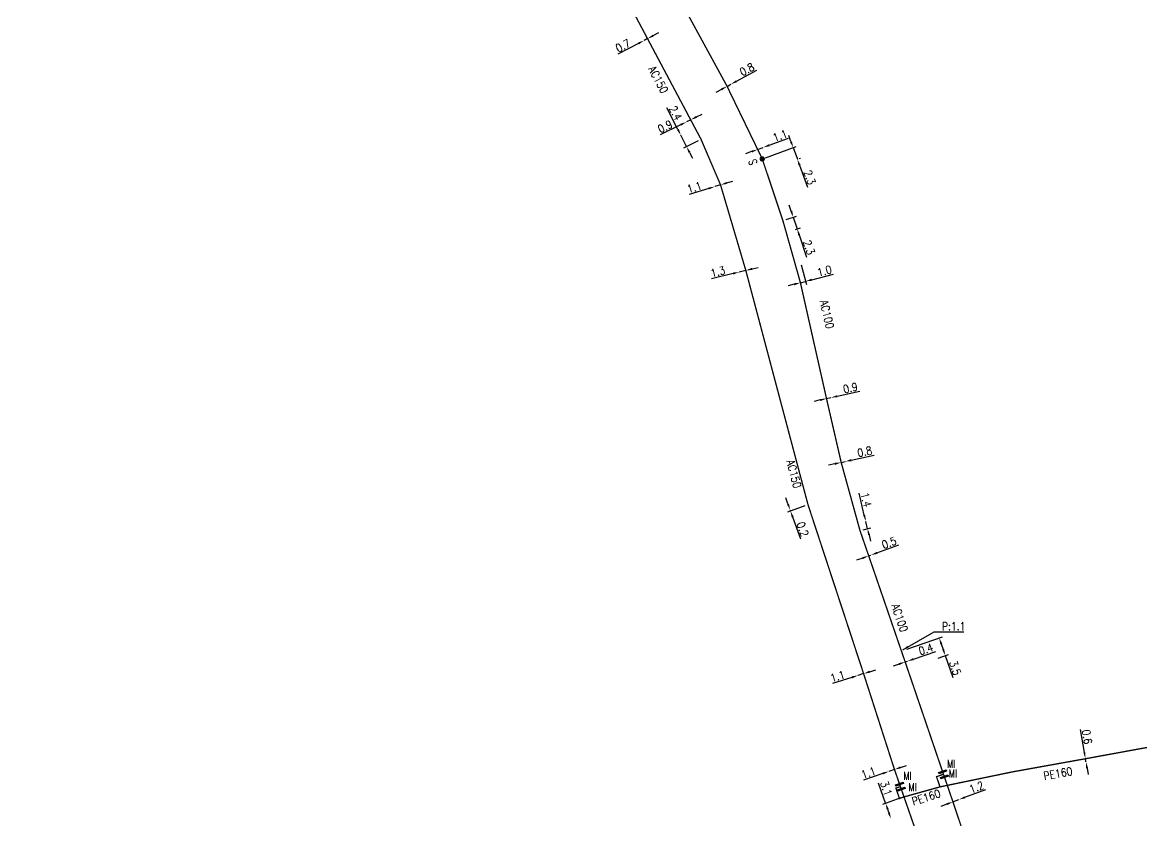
# Model space of a CAD drawing. Header units: millimetres. Extents: x 101000 to 102000, y 121011 to 122007.
# Drawn here: x 101170.6 to 101380.3, y 121578.5 to 121727.9 of the extents above; entities that cross this region are included whole.
import ezdxf
from ezdxf.enums import TextEntityAlignment as Align

# ---------------------------------------------------------------- set-up
doc = ezdxf.new("R2010")
doc.units = ezdxf.units.MM
doc.header["$PDMODE"] = 34
doc.linetypes.add('L_25_AP', pattern=[2000, 1000, 1000])
doc.linetypes.add('L_25_PE', pattern=[2000, 1000, 1000])
doc.layers.get('0').update_dxf_attribs({"linetype": 'CONTINUOUS'})
doc.layers.get('Defpoints').update_dxf_attribs({"linetype": 'CONTINUOUS'})
for name, color, linetype in [('L_150', 1, 'CONTINUOUS'), ('L_300', 7, 'CONTINUOUS'), ('L_340', 7, 'CONTINUOUS')]:
    doc.layers.add(name, color=color, linetype=linetype)
doc.styles.add('G_ROMANS', font='ROMANS.SHX', dxfattribs={"width": 0.75})
doc.styles.get("Standard").update_dxf_attribs({"font": 'romans.shx', "width": 0.85})
doc.dimstyles.get("Standard").update_dxf_attribs({"dimtxt": 1.5, "dimasz": 1.2, "dimexe": 0.625, "dimexo": 0.625, "dimgap": 0.25, "dimtad": 1, "dimdec": 1, "dimzin": 0, "dimdsep": 46, "dimtxsty": 'Standard', "dimcen": -0.5, "dimadec": 0, "dimazin": 0, "dimtfac": 1, "dimtdec": 1, "dimtmove": 0, "dimatfit": 3, "dimfxl": 0, "dimtolj": 1, "dimtzin": 0, "dimarcsym": 0})

# ---------------------------------------------------------------- blocks, each defined once
blk = doc.blocks.new('*D105')
at = {"layer": 'Defpoints', "color": 0, "linetype": 'Continuous', "transparency": 16777216}
for p in [(101287.13, 121724.54), (101287.13, 121724.54), (101287.75, 121724.87)]:
    blk.add_point(p, dxfattribs=at)
at = {"layer": 'L_150', "color": 0, "linetype": 'Continuous', "lineweight": -2, "transparency": 16777216}
for p, q in [((101288.81, 121725.43), (101289.87, 121725.99)), ((101286.07, 121723.98), (101282.2, 121721.94)), ((101287.75, 121724.87), (101287.13, 121724.54))]:
    blk.add_line(p, q, dxfattribs=at)
at = {"layer": 'L_150', "color": 0, "linetype": 'Continuous', "transparency": 16777216}
for points in [[(101285.97, 121724.15), (101286.16, 121723.8), (101287.13, 121724.54)], [(101288.72, 121725.6), (101288.9, 121725.25), (101287.75, 121724.87)]]:
    blk.add_solid(points, dxfattribs=at)
at = {"layer": 'L_150', "color": 0, "linetype": 'Continuous', "transparency": 16777216, "insert": (101283.14, 121723.56), "char_height": 1.5, "attachment_point": 5, "rotation": 27.852}
blk.add_mtext('\\A1;0.7', dxfattribs=at)
blk = doc.blocks.new('*D106')
at = {"layer": 'Defpoints', "color": 0, "linetype": 'Continuous', "transparency": 16777216}
for p in [(101293.99, 121706.79), (101293.99, 121706.79), (101297.78, 121706.02)]:
    blk.add_point(p, dxfattribs=at)
at = {"layer": 'L_150', "color": 0, "linetype": 'Continuous', "lineweight": -2, "transparency": 16777216}
for p, q in [((101293.45, 121707.86), (101291.39, 121711.93)), ((101295.07, 121704.65), (101293.99, 121706.79)), ((101297.23, 121705.74), (101294.52, 121704.37)), ((101295.62, 121703.58), (101296.16, 121702.51))]:
    blk.add_line(p, q, dxfattribs=at)
at = {"layer": 'L_150', "color": 0, "linetype": 'Continuous', "transparency": 16777216}
for points in [[(101293.63, 121707.95), (101293.27, 121707.77), (101293.99, 121706.79)], [(101295.8, 121703.67), (101295.44, 121703.49), (101295.07, 121704.65)]]:
    blk.add_solid(points, dxfattribs=at)
at = {"layer": 'L_150', "color": 0, "linetype": 'Continuous', "transparency": 16777216, "insert": (101293.01, 121710.94), "char_height": 1.5, "attachment_point": 5, "rotation": 296.8637}
blk.add_mtext('\\A1;2.4', dxfattribs=at)
blk = doc.blocks.new('*D107')
at = {"layer": 'Defpoints', "color": 0, "linetype": 'Continuous', "transparency": 16777216}
for p in [(101295.03, 121709.27), (101295.03, 121709.27), (101295.84, 121709.67)]:
    blk.add_point(p, dxfattribs=at)
at = {"layer": 'L_150', "color": 0, "linetype": 'Continuous', "lineweight": -2, "transparency": 16777216}
for p, q in [((101295.84, 121709.67), (101295.03, 121709.27)), ((101296.91, 121710.21), (101297.99, 121710.74)), ((101293.96, 121708.74), (101290.1, 121706.83))]:
    blk.add_line(p, q, dxfattribs=at)
at = {"layer": 'L_150', "color": 0, "linetype": 'Continuous', "transparency": 16777216}
for points in [[(101293.87, 121708.92), (101294.05, 121708.56), (101295.03, 121709.27)], [(101296.82, 121710.39), (101297, 121710.03), (101295.84, 121709.67)]]:
    blk.add_solid(points, dxfattribs=at)
at = {"layer": 'L_150', "color": 0, "linetype": 'Continuous', "transparency": 16777216, "insert": (101291.04, 121708.41), "char_height": 1.5, "attachment_point": 5, "rotation": 26.375}
blk.add_mtext('\\A1;0.9', dxfattribs=at)
blk = doc.blocks.new('*D108')
at = {"layer": 'Defpoints', "color": 0, "linetype": 'Continuous', "transparency": 16777216}
for p in [(101302.66, 121715.94), (101303.36, 121716.32), (101303.36, 121716.32)]:
    blk.add_point(p, dxfattribs=at)
at = {"layer": 'L_150', "color": 0, "linetype": 'Continuous', "lineweight": -2, "transparency": 16777216}
for p, q in [((101304.42, 121716.89), (101308.26, 121718.98)), ((101301.6, 121715.37), (101300.55, 121714.79)), ((101302.66, 121715.94), (101303.36, 121716.32)), ((101303.66, 121715.77), (101303.66, 121715.77))]:
    blk.add_line(p, q, dxfattribs=at)
at = {"layer": 'L_150', "color": 0, "linetype": 'Continuous', "transparency": 16777216}
for points in [[(101301.51, 121715.54), (101301.7, 121715.19), (101302.66, 121715.94)], [(101304.32, 121717.07), (101304.51, 121716.72), (101303.36, 121716.32)]]:
    blk.add_solid(points, dxfattribs=at)
at = {"layer": 'L_150', "color": 0, "linetype": 'Continuous', "transparency": 16777216, "insert": (101306.39, 121719.1), "char_height": 1.5, "attachment_point": 5, "rotation": 28.5032}
blk.add_mtext('\\A1;0.8', dxfattribs=at)
blk = doc.blocks.new('*D109')
at = {"layer": 'Defpoints', "color": 0, "linetype": 'Continuous', "transparency": 16777216}
for p in [(101308.39, 121704.12), (101309.42, 121704.5), (101309.42, 121704.5)]:
    blk.add_point(p, dxfattribs=at)
at = {"layer": 'L_150', "color": 0, "linetype": 'Continuous', "lineweight": -2, "transparency": 16777216}
for p, q in [((101310.55, 121704.91), (101314.14, 121706.22)), ((101307.26, 121703.71), (101306.13, 121703.3)), ((101308.39, 121704.12), (101309.42, 121704.5))]:
    blk.add_line(p, q, dxfattribs=at)
at = {"layer": 'L_150', "color": 0, "linetype": 'Continuous', "transparency": 16777216}
for points in [[(101310.48, 121705.1), (101310.62, 121704.72), (101309.42, 121704.5)], [(101307.19, 121703.9), (101307.33, 121703.53), (101308.39, 121704.12)]]:
    blk.add_solid(points, dxfattribs=at)
at = {"layer": 'L_150', "color": 0, "linetype": 'Continuous', "transparency": 16777216, "insert": (101312.57, 121706.71), "char_height": 1.5, "attachment_point": 5, "rotation": 20.0132}
blk.add_mtext('\\A1;1.1', dxfattribs=at)
blk = doc.blocks.new('*D110')
at = {"layer": 'Defpoints', "color": 0, "linetype": 'Continuous', "transparency": 16777216}
for p in [(101309.25, 121702.35), (101315.58, 121702.21), (101315.83, 121702.3)]:
    blk.add_point(p, dxfattribs=at)
at = {"layer": 'L_300', "color": 0, "linetype": 'Continuous', "lineweight": -2, "transparency": 16777216}
for p, q in [((101309.83, 121702.56), (101315.63, 121704.67)), ((101314.63, 121705.59), (101314.22, 121706.71)), ((101315.04, 121704.46), (101315.83, 121702.3)), ((101316.16, 121702.42), (101316.41, 121702.51)), ((101316.24, 121701.17), (101317.73, 121697.06))]:
    blk.add_line(p, q, dxfattribs=at)
at = {"layer": 'L_300', "color": 0, "linetype": 'Continuous', "transparency": 16777216}
for points in [[(101314.82, 121705.66), (101314.44, 121705.52), (101315.04, 121704.46)], [(101316.43, 121701.24), (101316.05, 121701.1), (101315.83, 121702.3)]]:
    blk.add_solid(points, dxfattribs=at)
at = {"layer": 'L_300', "color": 0, "linetype": 'Continuous', "transparency": 16777216, "insert": (101318.13, 121698.9), "char_height": 1.5, "attachment_point": 5, "rotation": 290.0132}
blk.add_mtext('\\A1;2.3', dxfattribs=at)
blk = doc.blocks.new('*D111')
at = {"layer": 'Defpoints', "color": 0, "linetype": 'Continuous', "transparency": 16777216}
for p in [(101300.37, 121697.17), (101300.37, 121697.17), (101301.43, 121697.5)]:
    blk.add_point(p, dxfattribs=at)
at = {"layer": 'L_150', "color": 0, "linetype": 'Continuous', "lineweight": -2, "transparency": 16777216}
for p, q in [((101299.23, 121696.82), (101295.57, 121695.7)), ((101301.43, 121697.5), (101300.37, 121697.17)), ((101302.57, 121697.85), (101303.72, 121698.2))]:
    blk.add_line(p, q, dxfattribs=at)
at = {"layer": 'L_150', "color": 0, "linetype": 'Continuous', "transparency": 16777216}
for points in [[(101299.17, 121697.01), (101299.29, 121696.63), (101300.37, 121697.17)], [(101302.51, 121698.04), (101302.63, 121697.66), (101301.43, 121697.5)]]:
    blk.add_solid(points, dxfattribs=at)
at = {"layer": 'L_150', "color": 0, "linetype": 'Continuous', "transparency": 16777216, "insert": (101296.53, 121697.04), "char_height": 1.5, "attachment_point": 5, "rotation": 17.0847}
blk.add_mtext('\\A1;1.1', dxfattribs=at)
blk = doc.blocks.new('*D112')
at = {"layer": 'Defpoints', "color": 0, "linetype": 'Continuous', "transparency": 16777216}
for p in [(101313.12, 121690.79), (101314.89, 121688.95), (101315.79, 121689.26)]:
    blk.add_point(p, dxfattribs=at)
at = {"layer": 'L_150', "color": 0, "linetype": 'Continuous', "lineweight": -2, "transparency": 16777216}
for p, q in [((101314.68, 121692.57), (101314.3, 121693.71)), ((101313.71, 121690.98), (101315.65, 121691.63)), ((101315.06, 121691.44), (101315.79, 121689.26)), ((101315.48, 121689.15), (101316.39, 121689.45)), ((101316.17, 121688.12), (101317.56, 121683.97))]:
    blk.add_line(p, q, dxfattribs=at)
at = {"layer": 'L_150', "color": 0, "linetype": 'Continuous', "transparency": 16777216}
for points in [[(101314.87, 121692.64), (101314.49, 121692.51), (101315.06, 121691.44)], [(101316.36, 121688.18), (101315.98, 121688.05), (101315.79, 121689.26)]]:
    blk.add_solid(points, dxfattribs=at)
at = {"layer": 'L_150', "color": 0, "linetype": 'Continuous', "transparency": 16777216, "insert": (101318.01, 121685.79), "char_height": 1.5, "attachment_point": 5, "rotation": 288.5068}
blk.add_mtext('\\A1;2.3', dxfattribs=at)
blk = doc.blocks.new('*D113')
at = {"layer": 'Defpoints', "color": 0, "linetype": 'Continuous', "transparency": 16777216}
for p in [(101321.29, 121657.47), (101322.12, 121657.66), (101322.12, 121657.66)]:
    blk.add_point(p, dxfattribs=at)
at = {"layer": 'L_150', "color": 0, "linetype": 'Continuous', "lineweight": -2, "transparency": 16777216}
for p, q in [((101323.29, 121657.91), (101327.51, 121658.84)), ((101320.12, 121657.22), (101318.95, 121656.96)), ((101321.29, 121657.47), (101322.12, 121657.66))]:
    blk.add_line(p, q, dxfattribs=at)
at = {"layer": 'L_150', "color": 0, "linetype": 'Continuous', "transparency": 16777216}
for points in [[(101320.08, 121657.41), (101320.16, 121657.02), (101321.29, 121657.47)], [(101323.25, 121658.11), (101323.34, 121657.72), (101322.12, 121657.66)]]:
    blk.add_solid(points, dxfattribs=at)
at = {"layer": 'L_150', "color": 0, "linetype": 'Continuous', "transparency": 16777216, "insert": (101325.77, 121659.48), "char_height": 1.5, "attachment_point": 5, "rotation": 12.3633}
blk.add_mtext('\\A1;0.9', dxfattribs=at)
blk = doc.blocks.new('*D114')
at = {"layer": 'Defpoints', "color": 0, "linetype": 'Continuous', "transparency": 16777216}
for p in [(101324.04, 121645.53), (101324.77, 121645.69), (101324.77, 121645.69)]:
    blk.add_point(p, dxfattribs=at)
at = {"layer": 'L_150', "color": 0, "linetype": 'Continuous', "lineweight": -2, "transparency": 16777216}
for p, q in [((101325.94, 121645.95), (101330.21, 121646.9)), ((101322.86, 121645.27), (101321.69, 121645.01)), ((101324.04, 121645.53), (101324.77, 121645.69)), ((101324.17, 121644.92), (101324.17, 121644.92)), ((101324.9, 121645.08), (101324.9, 121645.08))]:
    blk.add_line(p, q, dxfattribs=at)
at = {"layer": 'L_150', "color": 0, "linetype": 'Continuous', "transparency": 16777216}
for points in [[(101325.9, 121646.15), (101325.98, 121645.75), (101324.77, 121645.69)], [(101322.82, 121645.46), (101322.91, 121645.07), (101324.04, 121645.53)]]:
    blk.add_solid(points, dxfattribs=at)
at = {"layer": 'L_150', "color": 0, "linetype": 'Continuous', "transparency": 16777216, "insert": (101328.44, 121647.53), "char_height": 1.5, "attachment_point": 5, "rotation": 12.5407}
blk.add_mtext('\\A1;0.8', dxfattribs=at)
blk = doc.blocks.new('*D115')
at = {"layer": 'Defpoints', "color": 0, "linetype": 'Continuous', "transparency": 16777216}
for p in [(101328.65, 121634.48), (101328.65, 121634.48), (101327.56, 121632.78)]:
    blk.add_point(p, dxfattribs=at)
at = {"layer": 'L_150', "color": 0, "linetype": 'Continuous', "lineweight": -2, "transparency": 16777216}
for p, q in [((101328.37, 121635.65), (101327.38, 121639.78)), ((101328.98, 121633.12), (101328.65, 121634.48)), ((101328.17, 121632.93), (101329.58, 121633.27)), ((101329.26, 121631.96), (101329.54, 121630.79))]:
    blk.add_line(p, q, dxfattribs=at)
at = {"layer": 'L_150', "color": 0, "linetype": 'Continuous', "transparency": 16777216}
for points in [[(101328.56, 121635.7), (101328.17, 121635.6), (101328.65, 121634.48)], [(101329.45, 121632), (101329.06, 121631.91), (101328.98, 121633.12)]]:
    blk.add_solid(points, dxfattribs=at)
at = {"layer": 'L_150', "color": 0, "linetype": 'Continuous', "transparency": 16777216, "insert": (101328.71, 121638.53), "char_height": 1.5, "attachment_point": 5, "rotation": 283.4901}
blk.add_mtext('\\A1;1.4', dxfattribs=at)
blk = doc.blocks.new('*D116')
at = {"layer": 'Defpoints', "color": 0, "linetype": 'Continuous', "transparency": 16777216}
for p in [(101329.2, 121628.03), (101329.62, 121628.18), (101329.62, 121628.18)]:
    blk.add_point(p, dxfattribs=at)
at = {"layer": 'L_150', "color": 0, "linetype": 'Continuous', "lineweight": -2, "transparency": 16777216}
for p, q in [((101330.75, 121628.59), (101334.86, 121630.07)), ((101328.07, 121627.62), (101326.94, 121627.22)), ((101329.2, 121628.03), (101329.62, 121628.18))]:
    blk.add_line(p, q, dxfattribs=at)
at = {"layer": 'L_150', "color": 0, "linetype": 'Continuous', "transparency": 16777216}
for points in [[(101328, 121627.81), (101328.14, 121627.44), (101329.2, 121628.03)], [(101330.68, 121628.78), (101330.82, 121628.4), (101329.62, 121628.18)]]:
    blk.add_solid(points, dxfattribs=at)
at = {"layer": 'L_150', "color": 0, "linetype": 'Continuous', "transparency": 16777216, "insert": (101333.03, 121630.48), "char_height": 1.5, "attachment_point": 5, "rotation": 19.8264}
blk.add_mtext('\\A1;0.5', dxfattribs=at)
blk = doc.blocks.new('*D117')
at = {"layer": 'Defpoints', "color": 0, "linetype": 'Continuous', "transparency": 16777216}
for p in [(101316.41, 121683.11), (101316.4, 121679.18), (101317.37, 121679.43)]:
    blk.add_point(p, dxfattribs=at)
at = {"layer": 'L_150', "color": 0, "linetype": 'Continuous', "lineweight": -2, "transparency": 16777216}
for p, q in [((101316.57, 121682.5), (101317.53, 121678.83)), ((101318.53, 121679.74), (101322.59, 121680.79)), ((101315.24, 121678.88), (101314.08, 121678.57)), ((101316.4, 121679.18), (101317.37, 121679.43))]:
    blk.add_line(p, q, dxfattribs=at)
at = {"layer": 'L_150', "color": 0, "linetype": 'Continuous', "transparency": 16777216}
for points in [[(101318.48, 121679.93), (101318.58, 121679.54), (101317.37, 121679.43)], [(101315.19, 121679.07), (101315.29, 121678.68), (101316.4, 121679.18)]]:
    blk.add_solid(points, dxfattribs=at)
at = {"layer": 'L_150', "color": 0, "linetype": 'Continuous', "transparency": 16777216, "insert": (101320.89, 121681.38), "char_height": 1.5, "attachment_point": 5, "rotation": 14.6091}
blk.add_mtext('\\A1;1.0', dxfattribs=at)
blk = doc.blocks.new('*D118')
at = {"layer": 'Defpoints', "color": 0, "linetype": 'Continuous', "transparency": 16777216}
for p in [(101304.95, 121681.17), (101304.95, 121681.17), (101306.17, 121681.47)]:
    blk.add_point(p, dxfattribs=at)
at = {"layer": 'L_150', "color": 0, "linetype": 'Continuous', "lineweight": -2, "transparency": 16777216}
for p, q in [((101307.33, 121681.75), (101308.5, 121682.03)), ((101303.79, 121680.89), (101299.71, 121679.9)), ((101306.17, 121681.47), (101304.95, 121681.17))]:
    blk.add_line(p, q, dxfattribs=at)
at = {"layer": 'L_150', "color": 0, "linetype": 'Continuous', "transparency": 16777216}
for points in [[(101307.29, 121681.95), (101307.38, 121681.56), (101306.17, 121681.47)], [(101303.74, 121681.08), (101303.83, 121680.69), (101304.95, 121681.17)]]:
    blk.add_solid(points, dxfattribs=at)
at = {"layer": 'L_150', "color": 0, "linetype": 'Continuous', "transparency": 16777216, "insert": (101300.93, 121681.22), "char_height": 1.5, "attachment_point": 5, "rotation": 13.6574}
blk.add_mtext('\\A1;1.3', dxfattribs=at)
blk = doc.blocks.new('*D119')
at = {"layer": 'Defpoints', "color": 0, "linetype": 'Continuous', "transparency": 16777216}
for p in [(101317.82, 121637.62), (101314.47, 121636.63), (101314.47, 121636.63)]:
    blk.add_point(p, dxfattribs=at)
at = {"layer": 'L_150', "color": 0, "linetype": 'Continuous', "lineweight": -2, "transparency": 16777216}
for p, q in [((101314.07, 121637.76), (101313.66, 121638.89)), ((101317.24, 121637.41), (101313.95, 121636.23)), ((101314.47, 121636.63), (101314.54, 121636.44)), ((101314.94, 121635.31), (101316.42, 121631.2))]:
    blk.add_line(p, q, dxfattribs=at)
at = {"layer": 'L_150', "color": 0, "linetype": 'Continuous', "transparency": 16777216}
for points in [[(101314.26, 121637.83), (101313.88, 121637.69), (101314.47, 121636.63)], [(101315.13, 121635.38), (101314.75, 121635.25), (101314.54, 121636.44)]]:
    blk.add_solid(points, dxfattribs=at)
at = {"layer": 'L_150', "color": 0, "linetype": 'Continuous', "transparency": 16777216, "insert": (101316.82, 121633.03), "char_height": 1.5, "attachment_point": 5, "rotation": 289.6927}
blk.add_mtext('\\A1;0.2', dxfattribs=at)
blk = doc.blocks.new('*D120')
at = {"layer": 'Defpoints', "color": 0, "linetype": 'Continuous', "transparency": 16777216}
for p in [(101327.19, 121605.65), (101327.19, 121605.65), (101328.24, 121605.98)]:
    blk.add_point(p, dxfattribs=at)
at = {"layer": 'L_150', "color": 0, "linetype": 'Continuous', "lineweight": -2, "transparency": 16777216}
for p, q in [((101329.38, 121606.34), (101330.53, 121606.7)), ((101326.04, 121605.29), (101322.39, 121604.15)), ((101328.24, 121605.98), (101327.19, 121605.65))]:
    blk.add_line(p, q, dxfattribs=at)
at = {"layer": 'L_150', "color": 0, "linetype": 'Continuous', "transparency": 16777216}
for points in [[(101329.32, 121606.53), (101329.44, 121606.15), (101328.24, 121605.98)], [(101325.98, 121605.48), (101326.1, 121605.1), (101327.19, 121605.65)]]:
    blk.add_solid(points, dxfattribs=at)
at = {"layer": 'L_150', "color": 0, "linetype": 'Continuous', "transparency": 16777216, "insert": (101323.34, 121605.49), "char_height": 1.5, "attachment_point": 5, "rotation": 17.4009}
blk.add_mtext('\\A1;1.1', dxfattribs=at)
blk = doc.blocks.new('*D121')
at = {"layer": 'Defpoints', "color": 0, "linetype": 'Continuous', "transparency": 16777216}
for p in [(101332.98, 121587.68), (101332.98, 121587.68), (101334.02, 121588.04)]:
    blk.add_point(p, dxfattribs=at)
at = {"layer": 'L_150', "color": 0, "linetype": 'Continuous', "lineweight": -2, "transparency": 16777216}
for p, q in [((101331.85, 121587.29), (101328.23, 121586.06)), ((101334.02, 121588.04), (101332.98, 121587.68)), ((101335.16, 121588.42), (101336.3, 121588.81))]:
    blk.add_line(p, q, dxfattribs=at)
at = {"layer": 'L_150', "color": 0, "linetype": 'Continuous', "transparency": 16777216}
for points in [[(101331.78, 121587.48), (101331.91, 121587.11), (101332.98, 121587.68)], [(101335.1, 121588.61), (101335.22, 121588.24), (101334.02, 121588.04)]]:
    blk.add_solid(points, dxfattribs=at)
at = {"layer": 'L_150', "color": 0, "linetype": 'Continuous', "transparency": 16777216, "insert": (101329.15, 121587.43), "char_height": 1.5, "attachment_point": 5, "rotation": 18.8378}
blk.add_mtext('\\A1;1.1', dxfattribs=at)
blk = doc.blocks.new('*D124')
at = {"layer": 'Defpoints', "color": 0, "linetype": 'Continuous', "transparency": 16777216}
for p in [(101344.98, 121581.98), (101346.1, 121582.4), (101346.1, 121582.4)]:
    blk.add_point(p, dxfattribs=at)
at = {"layer": 'L_150', "color": 0, "linetype": 'Continuous', "lineweight": -2, "transparency": 16777216}
for p, q in [((101347.22, 121582.83), (101351.14, 121584.31)), ((101343.86, 121581.55), (101342.73, 121581.13)), ((101344.98, 121581.98), (101346.1, 121582.4))]:
    blk.add_line(p, q, dxfattribs=at)
at = {"layer": 'L_150', "color": 0, "linetype": 'Continuous', "transparency": 16777216}
for points in [[(101343.78, 121581.74), (101343.93, 121581.37), (101344.98, 121581.98)], [(101347.15, 121583.01), (101347.29, 121582.64), (101346.1, 121582.4)]]:
    blk.add_solid(points, dxfattribs=at)
at = {"layer": 'L_150', "color": 0, "linetype": 'Continuous', "transparency": 16777216, "insert": (101349.39, 121584.72), "char_height": 1.5, "attachment_point": 5, "rotation": 20.754}
blk.add_mtext('\\A1;1.2', dxfattribs=at)
blk = doc.blocks.new('*D125')
at = {"layer": 'Defpoints', "color": 0, "linetype": 'Continuous', "transparency": 16777216}
for p in [(101336.45, 121608.31), (101336.45, 121608.31), (101336.03, 121608.17)]:
    blk.add_point(p, dxfattribs=at)
at = {"layer": 'L_150', "color": 0, "linetype": 'Continuous', "lineweight": -2, "transparency": 16777216}
for p, q in [((101336.03, 121608.17), (101336.45, 121608.31)), ((101337.59, 121608.7), (101341.78, 121610.14)), ((101334.89, 121607.78), (101333.76, 121607.39))]:
    blk.add_line(p, q, dxfattribs=at)
at = {"layer": 'L_150', "color": 0, "linetype": 'Continuous', "transparency": 16777216}
for points in [[(101337.52, 121608.89), (101337.65, 121608.51), (101336.45, 121608.31)], [(101334.83, 121607.97), (101334.96, 121607.59), (101336.03, 121608.17)]]:
    blk.add_solid(points, dxfattribs=at)
at = {"layer": 'L_150', "color": 0, "linetype": 'Continuous', "transparency": 16777216, "insert": (101339.93, 121610.56), "char_height": 1.5, "attachment_point": 5, "rotation": 18.9076}
blk.add_mtext('\\A1;0.4', dxfattribs=at)
blk = doc.blocks.new('*D126')
at = {"layer": 'Defpoints', "color": 0, "linetype": 'Continuous', "transparency": 16777216}
for p in [(101369.81, 121590.05), (101369.91, 121589.46), (101369.91, 121589.46)]:
    blk.add_point(p, dxfattribs=at)
at = {"layer": 'L_150', "color": 0, "linetype": 'Continuous', "lineweight": -2, "transparency": 16777216}
for p, q in [((101369.61, 121591.24), (101368.87, 121595.54)), ((101369.91, 121589.46), (101369.81, 121590.05)), ((101370.11, 121588.28), (101370.32, 121587.1))]:
    blk.add_line(p, q, dxfattribs=at)
at = {"layer": 'L_150', "color": 0, "linetype": 'Continuous', "transparency": 16777216}
for points in [[(101369.8, 121591.27), (101369.41, 121591.2), (101369.81, 121590.05)], [(101370.31, 121588.31), (101369.92, 121588.25), (101369.91, 121589.46)]]:
    blk.add_solid(points, dxfattribs=at)
at = {"layer": 'L_150', "color": 0, "linetype": 'Continuous', "transparency": 16777216, "insert": (101370.12, 121594.15), "char_height": 1.5, "attachment_point": 5, "rotation": 279.7303}
blk.add_mtext('\\A1;0.6', dxfattribs=at)
blk = doc.blocks.new('L_300_11')
at = {"color": 0, "linetype": 'Continuous', "const_width": 0.497, "flags": 128}
blk.add_lwpolyline([(-0.25, 0, 1), (0.25, 0, 1)], format="xyb", close=True, dxfattribs=at)
at = {"color": 0, "linetype": 'Continuous', "style": 'G_ROMANS', "width": 0.75}
blk.add_text('S', height=1.5, dxfattribs=at).set_placement((0, 1.85), align=Align.MIDDLE)
at = {"color": 0, "linetype": 'Continuous', "width": 0.75, "flags": 3}
for tag, p in [('DEF_LEG', (0, -5)), ('DEF_COUP', (0, -7.5)), ('DEF_TYPE', (0, -10))]:
    blk.add_attdef(tag, text='', height=1.2, dxfattribs=at).set_placement(p, align=Align.MIDDLE)
blk = doc.blocks.new('*D158')
at = {"layer": 'Defpoints', "color": 0, "linetype": 'Continuous', "transparency": 16777216}
for p in [(101335.81, 121582.9), (101333.35, 121578.83), (101333.35, 121578.83)]:
    blk.add_point(p, dxfattribs=at)
at = {"layer": 'L_150', "color": 0, "linetype": 'Continuous', "lineweight": -2, "transparency": 16777216}
for p, q in [((101332.36, 121581.72), (101331.06, 121585.5)), ((101335.22, 121582.7), (101331.77, 121581.51)), ((101332.96, 121579.97), (101332.75, 121580.58))]:
    blk.add_line(p, q, dxfattribs=at)
at = {"layer": 'L_150', "color": 0, "linetype": 'Continuous', "transparency": 16777216}
for points in [[(101332.94, 121580.65), (101332.56, 121580.52), (101332.36, 121581.72)], [(101333.15, 121580.03), (101332.77, 121579.9), (101333.35, 121578.83)]]:
    blk.add_solid(points, dxfattribs=at)
at = {"layer": 'L_150', "color": 0, "linetype": 'Continuous', "transparency": 16777216, "insert": (101332.46, 121584.5), "char_height": 1.5, "attachment_point": 5, "rotation": 288.9551}
blk.add_mtext('\\A1;3.1', dxfattribs=at)
blk = doc.blocks.new('L_340_16')
at = {"linetype": 'Continuous'}
blk.add_hatch(color=0, dxfattribs=at).paths.add_polyline_path([(0.125, 0.75), (-0.125, 0.75), (-0.125, -0.75), (0.125, -0.75)])
at = {"color": 0, "linetype": 'Continuous'}
blk.add_lwpolyline([(-0.125, 0.75), (0.125, 0.75), (0.125, -0.75), (-0.125, -0.75)], close=True, dxfattribs=at)
at = {"color": 0, "linetype": 'Continuous', "width": 0.75}
for tag, height, flags, p in [('MI', 1.5, 8, (0, 3)), ('DEF_LEG', 1.2, 3, (0, -5)), ('DEF_COUP', 1.2, 3, (0, -7.5)), ('DEF_TYPE', 1.2, 3, (0, -10))]:
    blk.add_attdef(tag, text='', height=height, dxfattribs=dict(at, flags=flags)).set_placement(p, align=Align.MIDDLE)
blk = doc.blocks.new('*D417')
at = {"layer": 'Defpoints', "color": 0, "linetype": 'Continuous', "transparency": 16777216}
for p in [(101335.74, 121610.39), (101341.61, 121608.7), (101343.55, 121609.36)]:
    blk.add_point(p, dxfattribs=at)
at = {"layer": 'L_150', "color": 0, "linetype": 'Continuous', "lineweight": -2, "transparency": 16777216}
for p, q in [((101336.33, 121610.59), (101343, 121612.88)), ((101342.8, 121611.54), (101343.16, 121610.5)), ((101342.2, 121608.9), (101344.14, 121609.56)), ((101343.55, 121609.36), (101344.96, 121605.23))]:
    blk.add_line(p, q, dxfattribs=at)
at = {"layer": 'L_150', "color": 0, "linetype": 'Continuous', "transparency": 16777216}
for points in [[(101342.99, 121611.6), (101342.61, 121611.47), (101342.41, 121612.67)], [(101343.35, 121610.56), (101342.97, 121610.43), (101343.55, 121609.36)]]:
    blk.add_solid(points, dxfattribs=at)
at = {"layer": 'L_150', "color": 0, "linetype": 'Continuous', "transparency": 16777216, "insert": (101345.39, 121607.05), "char_height": 1.5, "attachment_point": 5, "rotation": 288.9076}
blk.add_mtext('\\A1;3.5', dxfattribs=at)

msp = doc.modelspace()

# ---------------------------------------------------------------- linework, layer by layer
at = {"layer": 'L_150', "linetype": 'L_25_AP', "flags": 128}
msp.add_lwpolyline([(101355.65, 121494.99, 0.25, 0.25, 0), (101355.64, 121497.3, 0.25, 0.25, 0), (101355.63, 121499.21, 0.25, 0.25, 0), (101355.07, 121507.23, 0.25, 0.25, 0), (101354.73, 121511.5, 0.25, 0.25, 0), (101353.7, 121517.92, 0.25, 0.25, 0), (101351.62, 121530.88, 0.25, 0.25, 0), (101349.44, 121541.21, 0.25, 0.25, 0), (101348.93, 121542.93, 0.25, 0.25, 0), (101345.91, 121553.28, 0.25, 0.25, 0), (101344.4, 121557.91, 0.25, 0.25, 0), (101342.62, 121563.4, 0.25, 0.25, 0), (101339.81, 121571.41, 0.25, 0.25, 0), (101335.81, 121582.9, 0.25, 0.25, 0), (101334.02, 121588.04, 0.25, 0.25, 0), (101328.24, 121605.98, 0.25, 0.25, 0), (101317.82, 121637.62, 0.25, 0.25, 0), (101306.17, 121681.47, 0.25, 0.25, 0), (101301.43, 121697.5, 0.25, 0.25, 0), (101297.78, 121706.02, 0.25, 0.25, 0), (101295.84, 121709.67, 0.25, 0.25, 0), (101287.75, 121724.87, 0.25, 0.25, 0), (101279.96, 121739.48, 0.25, 0.25, 0), (101268.33, 121761.64, 0.25, 0.25, 0), (101261.84, 121773.42, 0.25, 0.25, 0), (101253.31, 121789.3, 0.25, 0.25, 0), (101252.96, 121789.94, 0.25, 0.25, -0.416226), (101253.01, 121790.11, 0.25, 0.25, 0), (101253.09, 121790.15, 0.25, 0.25, 0.412928), (101253.14, 121790.32, 0.25, 0.25, 0), (101252.05, 121792.41, 0.25, 0.25, 0), (101251.4, 121793.65, 0.25, 0.25, 0), (101250.98, 121794.46, 0.25, 0.25, 0), (101245.95, 121804.1, 0.25, 0.25, 0), (101240.46, 121813.26, 0.25, 0.25, 0), (101237.01, 121815.4, 0.25, 0.25, 0), (101231.37, 121814.91, 0.25, 0.25, 0), (101214.7, 121812.64, 0.25, 0.25, 0), (101214.7, 121812.64, 0.25, 0.25, 0), (101208.91, 121811.61, 0.25, 0.25, 0), (101172.71, 121803.95, 0.25, 0.25, 0), (101170.74, 121803.53, 0, 0, 0)], format="xyseb", dxfattribs=at)
at = {"layer": 'L_150', "linetype": 'L_25_AP', "const_width": 0.25, "flags": 128}
msp.add_lwpolyline([(101289.35, 121741.41), (101289.35, 121741.41), (101289.35, 121741.41), (101289.66, 121739.82, 0.07683), (101289.68, 121739.75), (101291.84, 121735.77), (101302.66, 121715.94), (101308.39, 121704.12), (101309.25, 121702.35), (101313.12, 121690.79), (101316.4, 121679.18), (101321.29, 121657.47), (101324.04, 121645.53), (101327.56, 121632.78), (101327.56, 121632.78), (101329.2, 121628.03), (101336.03, 121608.17), (101343.21, 121587.14), (101344.98, 121581.98), (101350.92, 121564.31), (101353.82, 121556.58), (101358.35, 121541.13), (101360.79, 121530.74), (101362.84, 121518.9), (101363.97, 121504.51), (101364.05, 121502.03), (101364.18, 121497.47)], format="xyb", dxfattribs=at)
at = {"layer": 'L_150', "linetype": 'L_25_PE', "const_width": 0.25, "flags": 128}
msp.add_lwpolyline([(101335.02, 121584.8), (101334.29, 121584.55), (101334.96, 121582.61), (101335.81, 121582.9), (101342.55, 121584.78), (101356.13, 121587.59), (101369.81, 121590.05), (101410.59, 121597.5), (101412.19, 121597.79), (101412.39, 121596.19), (101433.7, 121598.39)], dxfattribs=at)
at = {"layer": 'L_150', "linetype": 'L_25_AP', "const_width": 0.25, "flags": 128}
msp.add_lwpolyline([(101342.55, 121584.78), (101341.9, 121586.69), (101343.21, 121587.14)], dxfattribs=at)

# ---------------------------------------------------------------- block references
at = {"layer": 'L_300', "rotation": 108.5067695253519}
msp.add_blockref('L_300_11', (101309.25, 121702.35), dxfattribs=at)
at = {"layer": 'L_340'}
ref = msp.add_blockref('L_340_16', (101343.05, 121587.61), dxfattribs=dict(at, rotation=288.8676110138555))
ref.add_attrib('MI', 'MI', dxfattribs={"layer": '0', "color": 0, "linetype": 'Continuous', "height": 1.5, "width": 0.75, "flags": 8}).set_placement((101344.66, 121589.07), align=Align.MIDDLE)
ref = msp.add_blockref('L_340_16', (101334.97, 121585.31), dxfattribs=dict(at, rotation=289.186284629389))
ref.add_attrib('MI', 'MI', dxfattribs={"layer": '0', "color": 0, "linetype": 'Continuous', "height": 1.5, "width": 0.75, "flags": 8}).set_placement((101336.48, 121586.84), align=Align.MIDDLE)
ref = msp.add_blockref('L_340_16', (101343.38, 121586.67), dxfattribs=dict(at, rotation=288.8676110138555))
ref.add_attrib('MI', 'MI', dxfattribs={"layer": '0', "color": 0, "linetype": 'Continuous', "height": 1.5, "width": 0.75, "flags": 8}).set_placement((101344.98, 121587.29), align=Align.MIDDLE)
ref = msp.add_blockref('L_340_16', (101335.3, 121584.37), dxfattribs=dict(at, rotation=289.186284629389))
ref.add_attrib('MI', 'MI', dxfattribs={"layer": '0', "color": 0, "linetype": 'Continuous', "height": 1.5, "width": 0.75, "flags": 8}).set_placement((101337.42, 121584.71), align=Align.MIDDLE)

# ---------------------------------------------------------------- texts
at = {"layer": 'L_150', "linetype": 'Continuous', "width": 0.85}
for s, rotation, p in [('AC150', 298.0378, (101287.83, 121719.23)), ('AC100', 282.9321, (101320.04, 121675.71)), ('AC150', 284.8895, (101313.77, 121645.8)), ('AC100', 288.9812, (101333.42, 121618.73)), ('PE160', 10.2007, (101362.1, 121586.06)), ('PE160', 17.6198, (101337.58, 121581.28))]:
    msp.add_text(s, height=1.5, rotation=rotation, dxfattribs=at).set_placement(p)
at = {"layer": 'L_150', "linetype": 'Continuous', "insert": (101342.9, 121614.09), "char_height": 1.5, "attachment_point": 7}
msp.add_mtext('P:1.1', dxfattribs=at)

# ---------------------------------------------------------------- dimensions: what is measured, and where the dimension line sits
at = {"layer": 'L_150', "linetype": 'Continuous'}
for base, p1, p2, angle, picture, middle in [((101287.13, 121724.54), (101287.75, 121724.87), (101287.13, 121724.54), 27.852, '*D105', (101283.61, 121722.68)), ((101303.36, 121716.32), (101302.66, 121715.94), (101303.36, 121716.32), 208.5032, '*D108', (101306.86, 121718.22)), ((101293.99, 121706.79), (101297.78, 121706.02), (101293.99, 121706.79), 296.8637, '*D106', (101292.12, 121710.49)), ((101295.03, 121709.27), (101295.84, 121709.67), (101295.03, 121709.27), 26.375, '*D107', (101291.49, 121707.52)), ((101309.42, 121704.5), (101308.39, 121704.12), (101309.42, 121704.5), 200.0132, '*D109', (101312.91, 121705.77)), ((101300.37, 121697.17), (101301.43, 121697.5), (101300.37, 121697.17), 17.0847, '*D111', (101296.83, 121696.08)), ((101315.79, 121689.26), (101313.12, 121690.79), (101314.89, 121688.95), 108.5068, '*D112', (101317.06, 121685.48)), ((101304.95, 121681.17), (101306.17, 121681.47), (101304.95, 121681.17), 13.6574, '*D118', (101301.17, 121680.25)), ((101317.37, 121679.43), (101316.4, 121679.18), (101316.41, 121683.11), 194.6091, '*D117', (101321.14, 121680.41)), ((101322.1222, 121657.6566), (101321.2919, 121657.4746), (101322.1222, 121657.6566), 192.3633, '*D113', (101325.9859, 121658.5035)), ((101324.7676, 121645.6893), (101324.0355, 121645.5265), (101324.7676, 121645.6893), 192.5407, '*D114', (101328.6582, 121646.5548)), ((101328.65, 121634.48), (101327.56, 121632.78), (101328.65, 121634.48), 283.4901, '*D115', (101327.73, 121638.3)), ((101314.47, 121636.63), (101317.82, 121637.62), (101314.47, 121636.63), 289.6927, '*D119', (101315.88, 121632.69)), ((101329.6195, 121628.1837), (101329.1962, 121628.0311), (101329.6195, 121628.1837), 199.8264, '*D116', (101333.369, 121629.5356)), ((101343.55, 121609.36), (101335.74, 121610.39), (101341.61, 121608.7), 108.9076, '*D417', (101344.45, 121606.73)), ((101336.45, 121608.31), (101336.03, 121608.17), (101336.45, 121608.31), 198.9076, '*D125', (101340.25, 121609.61)), ((101327.19, 121605.65), (101328.24, 121605.98), (101327.19, 121605.65), 17.4009, '*D120', (101323.64, 121604.54)), ((101369.91, 121589.46), (101369.81, 121590.05), (101369.91, 121589.46), 99.7303, '*D126', (101369.13, 121593.98)), ((101332.98, 121587.68), (101334.02, 121588.04), (101332.98, 121587.68), 18.8378, '*D121', (101329.47, 121586.48)), ((101333.35, 121578.83), (101335.81, 121582.9), (101333.35, 121578.83), 108.9551, '*D158', (101331.52, 121584.18)), ((101346.1, 121582.4), (101344.98, 121581.98), (101346.1, 121582.4), 200.754, '*D124', (101349.74, 121583.78))]:
    dim = msp.add_linear_dim(base=base, p1=p1, p2=p2, angle=angle, dimstyle='Standard', dxfattribs=at)
    dim.commit()
    dim.dimension.update_dxf_attribs({"geometry": picture, "text_midpoint": middle, "dimtype": 160})
at = {"layer": 'L_300', "linetype": 'Continuous'}
dim = msp.add_linear_dim(base=(101315.83, 121702.3), p1=(101309.25, 121702.35), p2=(101315.58, 121702.21), angle=110.0132, dimstyle='Standard', dxfattribs=at)
dim.commit()
dim.dimension.update_dxf_attribs({"geometry": '*D110', "text_midpoint": (101317.19, 121698.55), "dimtype": 160})

# ---------------------------------------------------------------- leaders
at = {"layer": 'L_150', "linetype": 'Continuous', "annotation_type": 0, "has_hookline": 1, "hookline_direction": 0, "text_width": 4.13}
msp.add_leader([(101335.57, 121610.44), (101341.45, 121613.84), (101342.65, 121613.84)], dimstyle='Standard', dxfattribs=at)

doc.saveas('drawing.dxf')
